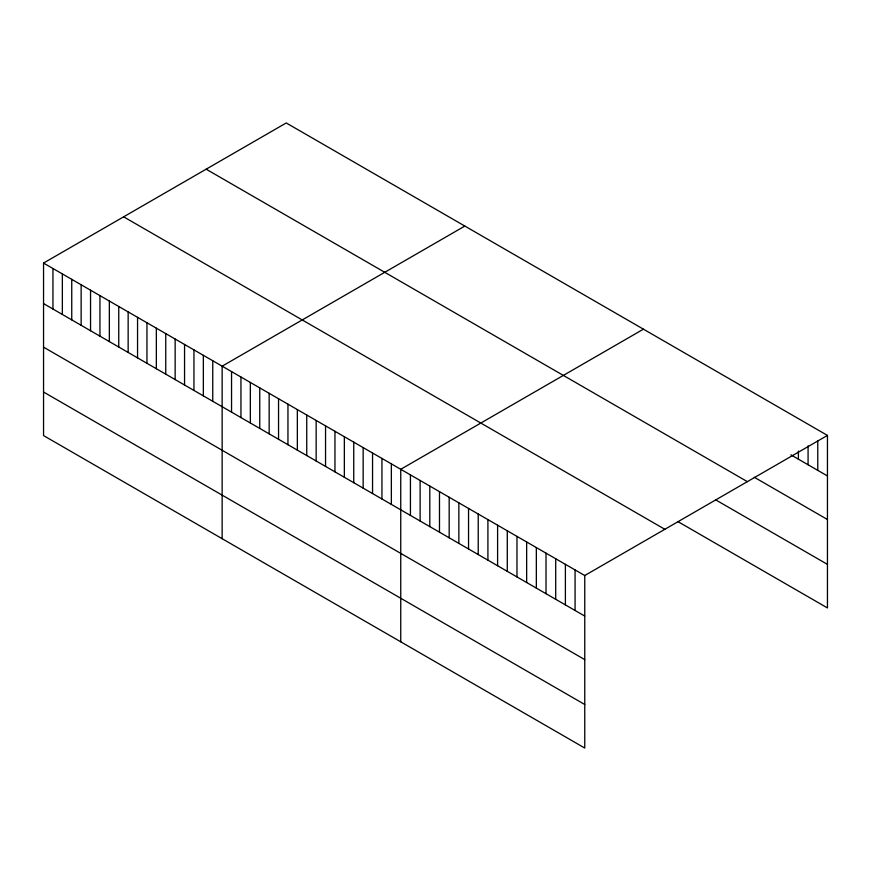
<?xml version="1.0" encoding="UTF-8"?>
<svg xmlns="http://www.w3.org/2000/svg" width="871" height="871" viewBox="0 0 871 871"><rect width="100%" height="100%" fill="white"/><g stroke="black" fill="none" stroke-linecap="round" stroke-linejoin="round"><path stroke-width="1.31" d="M43.55 263.064L584.757 575.524L584.757 748.047L43.55 435.587L43.55 263.064L286.243 122.953L827.45 435.413L827.45 607.936L677.878 521.577M464.842 226.057L222.149 366.179L222.149 538.703M643.44 329.173L400.747 469.295L400.747 641.818M584.757 575.524L827.45 435.413M790.868 454.825L827.45 475.947M754.275 477.254L827.45 519.508M206.155 169.192L747.362 481.652M715.537 499.769L827.45 564.375M123.638 216.825L664.845 529.296M43.55 303.598L584.757 616.069M43.55 347.159L584.757 659.619M43.55 392.026L584.757 704.497M817.76 440.628L817.76 470.362M808.081 445.854L808.081 464.766M798.391 451.069L798.391 459.18M575.078 569.939L575.078 610.473M565.388 564.343L565.388 604.888M555.709 558.757L555.709 599.292M546.019 553.161L546.019 593.695M536.34 547.576L536.34 588.11M526.65 541.98L526.65 582.514M516.971 536.384L516.971 576.929M507.281 530.798L507.281 571.332M497.602 525.202L497.602 565.747M487.912 519.617L487.912 560.151M478.223 514.021L478.223 554.555M468.544 508.435L468.544 548.97M458.854 502.839L458.854 543.373M449.175 497.254L449.175 537.788M439.485 491.658L439.485 532.192M429.806 486.062L429.806 526.607M420.116 480.476L420.116 521.01M410.437 474.88L410.437 515.414M391.351 463.862L391.351 504.396M381.944 458.44L381.944 498.974M372.548 453.007L372.548 493.541M363.153 447.585L363.153 488.119M353.746 442.152L353.746 482.697M344.35 436.73L344.35 477.264M334.954 431.297L334.954 471.842M325.547 425.875L325.547 466.41M316.151 420.443L316.151 460.988M306.744 415.021L306.744 455.555M297.349 409.599L297.349 450.133M287.953 404.166L287.953 444.7M278.546 398.744L278.546 439.278M269.15 393.311L269.15 433.845M259.754 387.889L259.754 428.423M250.347 382.456L250.347 422.99M240.951 377.034L240.951 417.568M231.544 371.601L231.544 412.146M212.753 360.746L212.753 401.291M203.346 355.324L203.346 395.859M193.95 349.892L193.95 390.437M184.554 344.47L184.554 385.004M175.147 339.048L175.147 379.582M165.751 333.615L165.751 374.149M156.345 328.193L156.345 368.727M146.949 322.76L146.949 363.294M137.553 317.338L137.553 357.872M128.146 311.905L128.146 352.439M118.75 306.483L118.75 347.017M109.354 301.05L109.354 341.584M99.947 295.628L99.947 336.162M90.551 290.195L90.551 330.74M81.145 284.773L81.145 325.308M71.749 279.341L71.749 319.886M62.353 273.919L62.353 314.453M52.946 268.497L52.946 309.031"/></g></svg>
